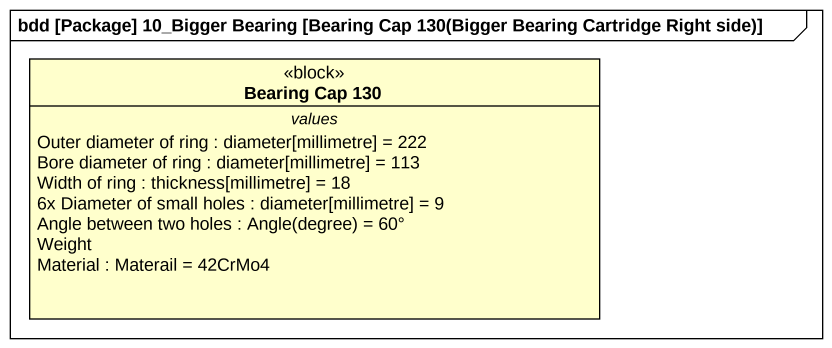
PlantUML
@startuml
mainframe bdd [Package] 10_Bigger Bearing [Bearing Cap 130(Bigger Bearing Cartridge Right side)]
hide circle
hide empty members
class "Bearing Cap 130" as Bearing_Cap_130 <<block>> {
  -- values --
  Outer diameter of ring : diameter[millimetre] = 222
  Bore diameter of ring : diameter[millimetre] = 113
  Width of ring : thickness[millimetre] = 18
  6x Diameter of small holes : diameter[millimetre] = 9
  {field} Angle between two holes : Angle(degree) = 60°
  Weight
  Material : Materail = 42CrMo4
}
@enduml
